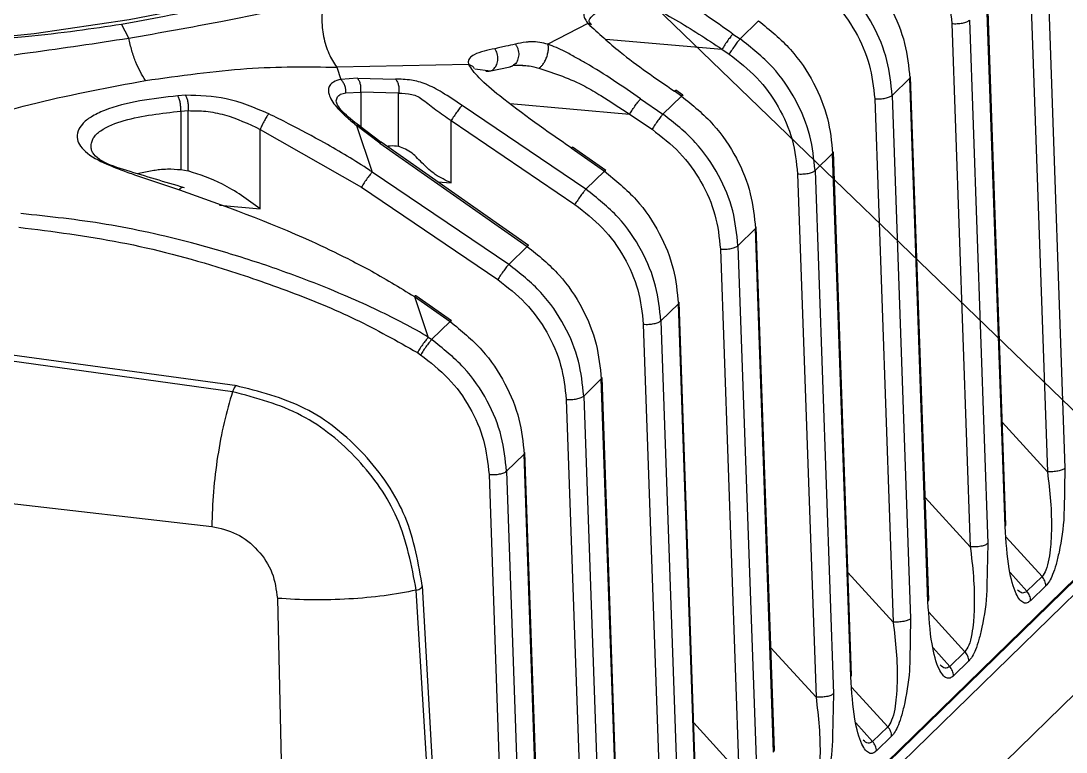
# Model space of a CAD drawing. Header units: millimetres. Extents: x 0 to 297, y 0 to 210.
# Drawn here: x 153.173 to 158.143, y 173.318 to 176.795 of the extents above; entities that cross this region are included whole.
import ezdxf

# ---------------------------------------------------------------- set-up
doc = ezdxf.new("R2010")
doc.units = ezdxf.units.MM
doc.layers.add('图框', color=7, linetype='Continuous')
doc.dimstyles.new('SLDDIMSTYLE0', dxfattribs={"dimtxt": 0.18, "dimasz": 1.016, "dimexe": 0, "dimexo": 0.0625, "dimgap": 0, "dimtad": 0, "dimtih": 1, "dimtoh": 1, "dimdec": 0, "dimrnd": 1e-09, "dimzin": 0, "dimdsep": 46, "dimtxsty": 'Standard', "dimblk1": 'DOT', "dimblk2": 'DOT', "dimsah": 1, "dimcen": 0.09, "dimadec": 0, "dimazin": 0, "dimtfac": 1.016, "dimtdec": 0, "dimtofl": 0, "dimtmove": 0, "dimatfit": 3, "dimldrblk": 'DOT', "dimfxl": 1, "dimfrac": 2, "dimtolj": 1, "dimtzin": 0, "dimarcsym": 0})

# ---------------------------------------------------------------- blocks, each defined once
blk = doc.blocks.new('_Dot')
at = {"color": 0, "linetype": 'ByBlock', "lineweight": -2}
blk.add_line((-0.5, 0), (-1, 0), dxfattribs=at)
at = {"color": 0, "linetype": 'ByBlock', "const_width": 0.5}
blk.add_lwpolyline([(-0.25, 0, 1), (0.25, 0, 1)], format="xyb", close=True, dxfattribs=at)

msp = doc.modelspace()

# ---------------------------------------------------------------- linework, layer by layer
at = {"color": 7, "linetype": 'Continuous', "lineweight": 25}
for p, q in [((157.9664, 177.1399), (158.0539, 174.6514)), ((158.0497, 177.1561), (158.1372, 174.6676)), ((157.8527, 174.3903), (157.7664, 176.88)), ((157.8563, 174.3976), (157.77, 176.8882)), ((153.6859, 176.7134), (153.6518, 176.7805)), ((155.8691, 176.7827), (155.6795, 176.6845)), ((156.6809, 176.7954), (156.5928, 176.7096)), ((157.5997, 176.7825), (157.6872, 174.294)), ((157.683, 176.7986), (157.7705, 174.3102)), ((156.5585, 176.7328), (156.5928, 176.7096)), ((155.954, 176.7081), (156.5068, 176.6608)), ((156.5068, 176.6608), (156.541, 176.6376)), ((155.3033, 176.5875), (154.675, 176.5753)), ((154.675, 176.5753), (154.6948, 176.517)), ((155.3309, 176.5675), (155.4059, 176.5576)), ((155.3993, 176.5559), (155.4993, 176.5767)), ((155.5162, 176.5848), (155.5602, 176.5846)), ((155.5587, 176.584), (155.5737, 176.5828)), ((154.7741, 176.5225), (154.6948, 176.517)), ((154.7741, 176.5225), (154.9546, 176.5185)), ((155.3841, 176.5557), (155.3998, 176.557)), ((157.3163, 176.4412), (157.3997, 176.5225)), ((157.3997, 176.5225), (157.4028, 176.5298)), ((157.486, 174.0328), (157.3997, 176.5225)), ((157.4896, 174.0401), (157.4033, 176.5298)), ((156.3209, 176.4417), (156.2871, 176.4654)), ((153.9566, 176.4416), (153.9201, 176.4391)), ((154.7178, 176.4534), (154.7889, 176.4557)), ((154.9694, 176.4517), (154.7889, 176.4557)), ((154.7889, 176.4557), (154.7889, 176.2914)), ((154.9694, 176.1989), (154.9694, 176.4517)), ((156.1195, 176.4243), (156.2261, 176.3521)), ((156.3142, 176.438), (156.2261, 176.3521)), ((156.3142, 176.438), (156.2804, 176.4617)), ((157.233, 176.425), (157.3205, 173.9365)), ((157.3163, 176.4412), (157.4038, 173.9527)), ((153.9333, 176.3661), (153.969, 176.3685)), ((153.9333, 176.3661), (153.9333, 176.0881)), ((153.969, 176.082), (153.969, 176.3685)), ((155.8594, 175.9947), (155.2709, 176.3933)), ((155.4992, 176.4029), (156.0677, 176.3523)), ((155.2191, 176.0247), (155.2191, 176.3213)), ((155.2191, 176.3213), (155.8076, 175.9227)), ((156.0677, 176.3523), (156.1743, 176.2801)), ((154.3112, 175.9021), (154.3112, 176.2795)), ((154.3112, 176.2795), (154.7921, 176.0047)), ((154.7689, 176.2981), (154.8439, 176.0767)), ((154.8797, 176.2147), (154.7689, 176.2981)), ((154.8869, 176.2173), (154.7802, 176.298)), ((155.5875, 175.7268), (154.8864, 176.2185)), ((154.8797, 176.2147), (155.5807, 175.7231)), ((155.7897, 176.1911), (155.9475, 176.0805)), ((155.9542, 176.0843), (155.7965, 176.1949)), ((157.033, 176.1651), (157.0361, 176.1724)), ((157.1228, 173.6827), (157.0366, 176.1724)), ((156.9495, 176.0837), (157.033, 176.1651)), ((157.1193, 173.6754), (157.033, 176.1651)), ((153.7256, 176.0693), (153.8056, 176.0852)), ((153.9333, 176.0881), (153.969, 176.082)), ((155.4927, 175.6372), (154.8439, 176.0767)), ((155.9475, 176.0805), (155.8594, 175.9947)), ((156.8663, 176.0676), (156.9538, 173.5791)), ((156.9495, 176.0837), (157.037, 173.5953)), ((155.1549, 176.0302), (155.2191, 176.0247)), ((154.7921, 176.0047), (155.4409, 175.5652)), ((154.117, 175.9187), (154.3112, 175.9021)), ((156.5828, 175.7263), (156.6663, 175.8076)), ((156.6663, 175.8076), (156.6693, 175.8149)), ((156.7525, 173.3179), (156.6663, 175.8076)), ((156.7561, 173.3252), (156.6698, 175.8159)), ((155.5807, 175.7231), (155.4927, 175.6372)), ((156.5828, 175.7263), (156.6703, 173.2378)), ((156.4995, 175.7101), (156.587, 173.2216)), ((155.0445, 175.4845), (155.1102, 175.2904)), ((155.0445, 175.4845), (155.214, 175.3656)), ((155.2208, 175.3694), (155.0512, 175.4883)), ((156.2161, 175.3688), (156.2995, 175.4502)), ((156.2995, 175.4502), (156.3026, 175.4575)), ((156.3858, 172.9605), (156.2995, 175.4502)), ((156.3894, 172.9678), (156.3031, 175.4575)), ((155.214, 175.3656), (155.1259, 175.2798)), ((156.1328, 175.3527), (156.2203, 172.8642)), ((156.2161, 175.3688), (156.3036, 172.8803)), ((146.0904, 175.3024), (154.0811, 174.3915)), ((155.1259, 175.2798), (155.1102, 175.2904)), ((154.1796, 175.0319), (152.6498, 175.2439)), ((154.2013, 175.0601), (152.6706, 175.2688)), ((155.0584, 175.2184), (155.0741, 175.2078)), ((155.8494, 175.0114), (155.9328, 175.0927)), ((155.9328, 175.0927), (155.9359, 175.1)), ((156.0191, 172.603), (155.9328, 175.0927)), ((156.0227, 172.6103), (155.9364, 175.1)), ((155.7661, 174.9952), (155.8536, 172.5067)), ((155.8494, 175.0114), (155.9369, 172.5229)), ((157.8393, 174.8865), (158.0539, 174.6514)), ((155.4826, 174.6539), (155.5661, 174.7353)), ((155.5661, 174.7353), (155.5692, 174.7426)), ((155.6524, 172.2456), (155.5661, 174.7353)), ((155.6559, 172.2529), (155.5697, 174.7426)), ((155.3994, 174.6377), (155.4869, 172.1493)), ((155.4826, 174.6539), (155.5702, 172.1654)), ((158.1372, 174.6676), (158.133, 174.467)), ((157.4726, 174.5291), (157.6872, 174.294)), ((157.8527, 174.3903), (157.8558, 174.3976)), ((155.4073, 171.4356), (158.4208, 174.373)), ((158.0285, 174.153), (157.8576, 174.3402)), ((155.3721, 171.3948), (158.3814, 174.328)), ((155.4025, 171.3599), (158.4118, 174.2932)), ((157.7705, 174.3102), (157.7663, 174.1095)), ((157.1059, 174.1716), (157.3205, 173.9365)), ((157.8774, 174.1715), (157.9563, 174.0826)), ((157.9563, 174.0826), (158.0285, 174.153)), ((155.1795, 171.9787), (155.0531, 174.088)), ((155.0819, 174.1075), (155.082, 174.1081)), ((155.202, 171.9956), (155.0824, 174.1081)), ((158.0469, 174.1086), (157.9748, 174.0383)), ((154.3927, 174.0489), (154.4555, 171.2801)), ((157.486, 174.0328), (157.489, 174.0401)), ((157.6618, 173.7955), (157.4908, 173.9828)), ((157.4038, 173.9527), (157.3996, 173.7521)), ((158.3944, 173.8001), (155.3851, 170.8669)), ((156.7392, 173.8142), (156.9538, 173.5791)), ((157.5106, 173.8141), (157.5896, 173.7252)), ((157.5896, 173.7252), (157.6618, 173.7955)), ((157.6802, 173.7512), (157.6081, 173.6808)), ((157.1193, 173.6754), (157.1223, 173.6827)), ((157.037, 173.5953), (157.0328, 173.3946)), ((157.2951, 173.4381), (157.1241, 173.6253)), ((156.3725, 173.4567), (156.587, 173.2216)), ((157.1439, 173.4566), (157.2229, 173.3677)), ((157.2229, 173.3677), (157.2951, 173.4381)), ((157.3135, 173.3937), (157.2413, 173.3234)), ((156.7525, 173.3179), (156.7556, 173.3252))]:
    msp.add_line(p, q, dxfattribs=at)
at = {"color": 7, "linetype": 'Continuous', "lineweight": 25, "flags": 128}
msp.add_lwpolyline([(149.8832, 176.8058), (150.3343, 176.7389), (150.8059, 176.6903), (151.2915, 176.6606), (151.7842, 176.6503), (152.2771, 176.6595), (152.7633, 176.688), (153.2359, 176.7355), (153.6884, 176.8013), (154.1144, 176.8845), (154.5078, 176.9839), (154.8632, 177.0981), (155.1756, 177.2255), (155.4406, 177.3644), (155.6545, 177.5127), (155.8142, 177.6684), (155.8998, 177.7936)], dxfattribs=at)
at = {"color": 7, "linetype": 'Continuous', "lineweight": 25}
for points in [[(157.2745, 177.3525), (157.3201, 177.317), (157.4113, 177.2461), (157.5123, 177.1042), (157.5819, 176.947), (157.5938, 176.8373), (157.5997, 176.7825)], [(156.9078, 176.995), (156.9534, 176.9596), (157.0445, 176.8886), (157.1456, 176.7468), (157.2152, 176.5895), (157.227, 176.4799), (157.233, 176.425)], [(157.5997, 176.7825), (157.6082, 176.7822), (157.6252, 176.7816), (157.6506, 176.7849), (157.6719, 176.7907), (157.6793, 176.796), (157.683, 176.7986)], [(156.5585, 176.7328), (156.5554, 176.7292), (156.5491, 176.7221), (156.5351, 176.7033), (156.5201, 176.6817), (156.5112, 176.6678), (156.5068, 176.6608)], [(155.5243, 176.6845), (155.5268, 176.6808), (155.5319, 176.6735), (155.5369, 176.6607), (155.5401, 176.6472), (155.5402, 176.6381), (155.5402, 176.6335)], [(156.5928, 176.7096), (156.5897, 176.706), (156.5834, 176.6988), (156.5694, 176.6801), (156.5543, 176.6584), (156.5455, 176.6445), (156.541, 176.6376)], [(155.4414, 176.6131), (155.4413, 176.6176), (155.4412, 176.6265), (155.4382, 176.6397), (155.4334, 176.6523), (155.4286, 176.6596), (155.4262, 176.6632)], [(156.541, 176.6376), (156.5866, 176.6021), (156.6778, 176.5312), (156.7789, 176.3893), (156.8485, 176.2321), (156.8603, 176.1224), (156.8663, 176.0676)], [(154.7889, 176.4557), (154.7897, 176.4618), (154.7912, 176.474), (154.7889, 176.4924), (154.7834, 176.5094), (154.7772, 176.5181), (154.7741, 176.5225)], [(154.9546, 176.5185), (154.9577, 176.5141), (154.9639, 176.5054), (154.9694, 176.4884), (154.9717, 176.47), (154.9702, 176.4578), (154.9694, 176.4517)], [(153.9333, 176.3661), (153.9335, 176.3727), (153.9338, 176.386), (153.9312, 176.4064), (153.9267, 176.4252), (153.9223, 176.4345), (153.9201, 176.4391)], [(153.9566, 176.4416), (153.9587, 176.437), (153.963, 176.4277), (153.9674, 176.4089), (153.9697, 176.3884), (153.9692, 176.3751), (153.969, 176.3685)], [(156.0677, 176.3523), (156.0722, 176.3593), (156.081, 176.3732), (156.0961, 176.3948), (156.1101, 176.4136), (156.1164, 176.4208), (156.1195, 176.4243)], [(157.233, 176.425), (157.2415, 176.4247), (157.2585, 176.4242), (157.2839, 176.4275), (157.3051, 176.4332), (157.3126, 176.4385), (157.3163, 176.4412)], [(155.2709, 176.3933), (155.2678, 176.3897), (155.2615, 176.3826), (155.2475, 176.3638), (155.2324, 176.3422), (155.2236, 176.3283), (155.2191, 176.3213)], [(156.2261, 176.3521), (156.223, 176.3485), (156.2167, 176.3414), (156.2027, 176.3226), (156.1876, 176.301), (156.1788, 176.2871), (156.1743, 176.2801)], [(156.1743, 176.2801), (156.2199, 176.2446), (156.3111, 176.1737), (156.4121, 176.0319), (156.4817, 175.8746), (156.4936, 175.7649), (156.4995, 175.7101)], [(154.8439, 176.0767), (154.8407, 176.0731), (154.8345, 176.066), (154.8205, 176.0472), (154.8054, 176.0256), (154.7965, 176.0117), (154.7921, 176.0047)], [(156.8663, 176.0676), (156.8748, 176.0673), (156.8918, 176.0667), (156.9171, 176.07), (156.9384, 176.0758), (156.9458, 176.0811), (156.9495, 176.0837)], [(155.8594, 175.9947), (155.8562, 175.9911), (155.8499, 175.9839), (155.836, 175.9652), (155.8209, 175.9435), (155.812, 175.9296), (155.8076, 175.9227)], [(155.8076, 175.9227), (155.8532, 175.8872), (155.9444, 175.8163), (156.0454, 175.6744), (156.115, 175.5172), (156.1269, 175.4075), (156.1328, 175.3527)], [(156.4995, 175.7101), (156.508, 175.7098), (156.525, 175.7093), (156.5504, 175.7125), (156.5717, 175.7183), (156.5791, 175.7236), (156.5828, 175.7263)], [(155.4927, 175.6372), (155.4895, 175.6336), (155.4832, 175.6265), (155.4692, 175.6077), (155.4542, 175.5861), (155.4453, 175.5722), (155.4409, 175.5652)], [(155.4409, 175.5652), (155.4865, 175.5297), (155.5776, 175.4588), (155.6787, 175.3169), (155.7483, 175.1597), (155.7601, 175.05), (155.7661, 174.9952)], [(156.1328, 175.3526), (156.1413, 175.3524), (156.1583, 175.3518), (156.1837, 175.3551), (156.205, 175.3609), (156.2124, 175.3662), (156.2161, 175.3688)], [(155.1102, 175.2904), (155.1071, 175.2868), (155.1008, 175.2797), (155.0868, 175.2609), (155.0717, 175.2393), (155.0629, 175.2254), (155.0584, 175.2184)], [(155.1259, 175.2798), (155.1228, 175.2762), (155.1165, 175.269), (155.1025, 175.2503), (155.0874, 175.2286), (155.0786, 175.2147), (155.0742, 175.2077)], [(155.0741, 175.2078), (155.1197, 175.1723), (155.2109, 175.1013), (155.312, 174.9595), (155.3816, 174.8023), (155.3934, 174.6926), (155.3994, 174.6377)], [(154.1796, 175.0319), (154.1656, 174.9841), (154.1377, 174.8883), (154.1073, 174.7246), (154.0865, 174.5556), (154.0829, 174.4462), (154.0811, 174.3915)], [(155.7661, 174.9952), (155.7746, 174.9949), (155.7916, 174.9944), (155.817, 174.9976), (155.8382, 175.0034), (155.8457, 175.0087), (155.8494, 175.0114)], [(155.3994, 174.6377), (155.4079, 174.6375), (155.4249, 174.6369), (155.4502, 174.6402), (155.4715, 174.646), (155.4789, 174.6513), (155.4826, 174.6539)], [(158.1372, 174.6676), (158.1335, 174.665), (158.1261, 174.6597), (158.1048, 174.6539), (158.0794, 174.6506), (158.0624, 174.6512), (158.0539, 174.6514)], [(157.7705, 174.3102), (157.7668, 174.3075), (157.7594, 174.3022), (157.7381, 174.2964), (157.7127, 174.2931), (157.6957, 174.2937), (157.6872, 174.294)], [(158.0469, 174.1086), (158.0466, 174.1126), (158.0459, 174.1205), (158.0421, 174.1322), (158.0364, 174.1433), (158.0312, 174.1497), (158.0285, 174.153)], [(155.0531, 174.088), (155.0032, 174.0785), (154.9034, 174.0596), (154.7338, 174.0445), (154.5597, 174.0393), (154.4484, 174.0457), (154.3927, 174.0489)], [(157.9748, 174.0383), (157.9744, 174.0422), (157.9737, 174.0501), (157.9699, 174.0618), (157.9643, 174.0729), (157.959, 174.0794), (157.9563, 174.0826)], [(157.4038, 173.9527), (157.4001, 173.9501), (157.3926, 173.9448), (157.3714, 173.939), (157.346, 173.9357), (157.329, 173.9363), (157.3205, 173.9365)], [(157.6802, 173.7512), (157.6799, 173.7551), (157.6792, 173.763), (157.6753, 173.7747), (157.6697, 173.7858), (157.6644, 173.7923), (157.6618, 173.7955)], [(157.6081, 173.6808), (157.6077, 173.6848), (157.607, 173.6927), (157.6032, 173.7044), (157.5975, 173.7155), (157.5923, 173.7219), (157.5896, 173.7252)], [(157.037, 173.5953), (157.0333, 173.5926), (157.0259, 173.5873), (157.0046, 173.5815), (156.9793, 173.5782), (156.9623, 173.5788), (156.9538, 173.5791)], [(157.3135, 173.3937), (157.3132, 173.3977), (157.3125, 173.4056), (157.3086, 173.4173), (157.303, 173.4284), (157.2977, 173.4348), (157.2951, 173.4381)], [(157.2413, 173.3234), (157.241, 173.3273), (157.2403, 173.3352), (157.2364, 173.3469), (157.2308, 173.358), (157.2255, 173.3645), (157.2229, 173.3677)]]:
    msp.add_open_spline(points, degree=3, dxfattribs=at)
for points, knots in [([(157.0476, 177.1529), (157.1006, 177.1099), (157.2042, 177.0261), (157.313, 176.8625), (157.3825, 176.6924), (157.3941, 176.5781), (157.3997, 176.5225)], [0, 0, 0, 0, 0.269261, 0.525688, 0.769271, 1, 1, 1, 1]), ([(157.3163, 176.4412), (157.3106, 176.4967), (157.2989, 176.6108), (157.2284, 176.78), (157.1181, 176.9422), (157.0133, 177.0248), (156.9596, 177.067)], [0, 0, 0, 0, 0.230733, 0.474317, 0.730743, 1, 1, 1, 1]), ([(153.6518, 176.7805), (153.7208, 176.7926), (153.8676, 176.8182), (154.0862, 176.8675), (154.3171, 176.9279), (154.4717, 176.9732), (154.5527, 176.9969)], [0, 0, 0, 0, 0.209669, 0.446032, 0.709499, 1, 1, 1, 1]), ([(155.9041, 176.9192), (155.8836, 176.9015), (155.8561, 176.8777), (155.8473, 176.8304), (155.8543, 176.8036), (155.8642, 176.7896), (155.8691, 176.7827)], [0, 0, 0, 0, 0.585503, 0.7869874, 0.8948462, 1, 1, 1, 1]), ([(156.5585, 176.7328), (156.4712, 176.7953), (156.3698, 176.8677), (156.2609, 176.9251), (156.2458, 176.933)], [0, 0, 0, 0, 0.861474, 1, 1, 1, 1]), ([(153.6859, 176.7134), (153.8349, 176.7396), (154.1666, 176.7982), (154.4529, 176.8616), (154.6107, 176.8965)], [0, 0, 0, 0, 0.44906, 1, 1, 1, 1]), ([(154.6126, 176.8968), (154.6088, 176.8678), (154.6011, 176.8086), (154.6105, 176.7196), (154.6343, 176.6378), (154.6616, 176.5959), (154.675, 176.5753)], [0, 0, 0, 0, 0.245405, 0.499941, 0.754508, 1, 1, 1, 1]), ([(156.0573, 176.8994), (156.0961, 176.8871), (156.1756, 176.862), (156.2873, 176.8012), (156.3976, 176.733), (156.4703, 176.6849), (156.5068, 176.6608)], [0, 0, 0, 0, 0.237807, 0.487564, 0.742802, 1, 1, 1, 1]), ([(155.8871, 176.7764), (155.8822, 176.7822), (155.8725, 176.7936), (155.8814, 176.8116), (155.8951, 176.8233), (155.9048, 176.8316)], [0, 0, 0, 0, 0.229974, 0.459884, 1, 1, 1, 1]), ([(152.5844, 176.6752), (152.693, 176.6822), (152.8977, 176.6954), (153.1839, 176.7195), (153.4328, 176.747), (153.5817, 176.7698), (153.6518, 176.7805)], [0, 0, 0, 0, 0.2969836, 0.5599746, 0.792912, 1, 1, 1, 1]), ([(155.8691, 176.7827), (155.919, 176.737), (156.0431, 176.6234), (156.1916, 176.5222), (156.2804, 176.4617)], [0, 0, 0, 0, 0.402075, 1, 1, 1, 1]), ([(155.8691, 176.7827), (155.8727, 176.7825), (155.8801, 176.782), (155.8847, 176.7783), (155.887, 176.7763)], [0, 0, 0, 0, 0.487405, 1, 1, 1, 1]), ([(156.6809, 176.7954), (156.7339, 176.7525), (156.8374, 176.6686), (156.9463, 176.505), (157.0158, 176.3349), (157.0274, 176.2207), (157.033, 176.1651)], [0, 0, 0, 0, 0.269261, 0.525688, 0.769271, 1, 1, 1, 1]), ([(152.601, 176.568), (152.8087, 176.5927), (153.1816, 176.637), (153.5311, 176.6899), (153.6859, 176.7134)], [0, 0, 0, 0, 0.5569576, 1, 1, 1, 1]), ([(153.7652, 176.5117), (153.7493, 176.5389), (153.7252, 176.5805), (153.7001, 176.6534), (153.6907, 176.6934), (153.6859, 176.7134)], [0, 0, 0, 0, 0.4887168, 0.743881, 1, 1, 1, 1]), ([(155.5243, 176.6845), (155.5093, 176.6811), (155.485, 176.6756), (155.452, 176.6689), (155.4344, 176.665), (155.4262, 176.6632)], [0, 0, 0, 0, 0.463446, 0.750673, 1, 1, 1, 1]), ([(155.6795, 176.6845), (155.6665, 176.6879), (155.6369, 176.6955), (155.6097, 176.6964), (155.5885, 176.6954), (155.5624, 176.6927), (155.5409, 176.6881), (155.5243, 176.6845)], [0, 0, 0, 0, 0.200012, 0.453571, 0.513989, 0.625723, 1, 1, 1, 1]), ([(155.6361, 176.5713), (155.6387, 176.5727), (155.6442, 176.5755), (155.6534, 176.5852), (155.6631, 176.5995), (155.6719, 176.6181), (155.6784, 176.6385), (155.6817, 176.6576), (155.6821, 176.6734), (155.6803, 176.681), (155.6795, 176.6845)], [0, 0, 0, 0, 0.10348, 0.221414, 0.351905, 0.490521, 0.630769, 0.765696, 0.889788, 1, 1, 1, 1]), ([(155.8109, 176.6214), (155.7939, 176.6313), (155.7505, 176.6567), (155.7063, 176.674), (155.6795, 176.6845)], [0, 0, 0, 0, 0.3918707, 1, 1, 1, 1]), ([(156.9495, 176.0837), (156.9438, 176.1392), (156.9321, 176.2534), (156.8617, 176.4226), (156.7514, 176.5848), (156.6465, 176.6673), (156.5928, 176.7096)], [0, 0, 0, 0, 0.23073, 0.474314, 0.73074, 1, 1, 1, 1]), ([(155.4262, 176.6632), (155.3919, 176.6562), (155.3466, 176.6469), (155.3085, 176.6223), (155.3024, 176.6093), (155.301, 176.6039), (155.3, 176.5981), (155.3018, 176.5925), (155.3033, 176.5875)], [0, 0, 0, 0, 0.609348, 0.802265, 0.881418, 0.904261, 0.915984, 1, 1, 1, 1]), ([(155.5402, 176.6335), (155.539, 176.6252), (155.5366, 176.6085), (155.5267, 176.5916), (155.5183, 176.5869), (155.5162, 176.5857)], [0, 0, 0, 0, 0.429462, 0.858923, 1, 1, 1, 1]), ([(156.1195, 176.4243), (156.0344, 176.4835), (155.9339, 176.5535), (155.8273, 176.6123), (155.8109, 176.6214)], [0, 0, 0, 0, 0.846325, 1, 1, 1, 1]), ([(153.7652, 176.5117), (153.9302, 176.5348), (154.2601, 176.581), (154.5367, 176.5772), (154.675, 176.5753)], [0, 0, 0, 0, 0.500161, 1, 1, 1, 1]), ([(155.7897, 176.1911), (155.6735, 176.2717), (155.5197, 176.3784), (155.3684, 176.5062), (155.3213, 176.5575), (155.309, 176.578), (155.3033, 176.5875)], [0, 0, 0, 0, 0.643804, 0.85206, 0.931386, 1, 1, 1, 1]), ([(155.3301, 176.5673), (155.3293, 176.5691), (155.3267, 176.5754), (155.3173, 176.5826), (155.3078, 176.586), (155.3033, 176.5875)], [0, 0, 0, 0, 0.184262, 0.621016, 1, 1, 1, 1]), ([(155.3998, 176.557), (155.4016, 176.5571), (155.4106, 176.5575), (155.4244, 176.5682), (155.438, 176.5876), (155.4402, 176.6046), (155.4414, 176.6131)], [0, 0, 0, 0, 0.079475, 0.386317, 0.693158, 1, 1, 1, 1]), ([(155.5162, 176.5857), (155.5123, 176.5824), (155.507, 176.5777), (155.5003, 176.5776), (155.4986, 176.5775)], [0, 0, 0, 0, 0.731762, 1, 1, 1, 1]), ([(155.5737, 176.5828), (155.5788, 176.5825), (155.5963, 176.5816), (155.6196, 176.5755), (155.6361, 176.5713)], [0, 0, 0, 0, 0.2921333, 1, 1, 1, 1]), ([(155.6361, 176.5713), (155.7111, 176.5461), (155.8138, 176.5116), (155.9525, 176.4275), (156.0223, 176.382), (156.0677, 176.3523)], [0, 0, 0, 0, 0.4845411, 0.6639652, 1, 1, 1, 1]), ([(154.6948, 176.517), (154.6822, 176.5136), (154.6604, 176.5075), (154.6407, 176.4899), (154.6342, 176.4705), (154.636, 176.453), (154.6427, 176.4333), (154.6544, 176.4098), (154.6815, 176.3771), (154.7032, 176.3552), (154.7163, 176.3432), (154.7163, 176.3432), (154.7163, 176.3432), (154.7165, 176.3431), (154.717, 176.3426), (154.7189, 176.3409), (154.7268, 176.3338), (154.7436, 176.3191), (154.7595, 176.3059), (154.7689, 176.2981)], [0, 0, 0, 0, 0.155814, 0.270931, 0.374412, 0.449689, 0.490512, 0.603016, 0.707102, 0.835746, 0.835755, 0.835773, 0.835837, 0.836079, 0.837019, 0.840719, 0.85539, 0.913611, 1, 1, 1, 1]), ([(154.7178, 176.4534), (154.718, 176.459), (154.7183, 176.4704), (154.7141, 176.4878), (154.7064, 176.5043), (154.6986, 176.5128), (154.6948, 176.517)], [0, 0, 0, 0, 0.235455, 0.4862, 0.744219, 1, 1, 1, 1]), ([(155.2709, 176.3933), (155.2398, 176.4144), (155.1848, 176.4516), (155.1003, 176.4974), (155.0224, 176.5171), (154.9789, 176.518), (154.9546, 176.5185)], [0, 0, 0, 0, 0.292215, 0.515961, 0.729581, 1, 1, 1, 1]), ([(152.715, 176.255), (152.8948, 176.309), (153.2523, 176.4165), (153.5949, 176.4801), (153.7652, 176.5117)], [0, 0, 0, 0, 0.502771, 1, 1, 1, 1]), ([(156.2804, 176.4617), (156.2833, 176.4641), (156.2866, 176.4671), (156.2867, 176.4651), (156.2867, 176.4648)], [0, 0, 0, 0, 0.848569, 1, 1, 1, 1]), ([(153.9201, 176.4391), (153.7982, 176.4255), (153.6504, 176.4089), (153.5087, 176.342), (153.4653, 176.3084), (153.4417, 176.2713), (153.4387, 176.2335), (153.4558, 176.1965), (153.5035, 176.1504), (153.5696, 176.1189), (153.6424, 176.0893), (153.7511, 176.05), (153.851, 176.0176), (153.9277, 175.9927)], [0, 0, 0, 0, 0.307945, 0.372906, 0.425333, 0.468217, 0.515714, 0.556283, 0.603008, 0.711278, 0.743946, 0.803086, 1, 1, 1, 1]), ([(154.3518, 176.3535), (154.2849, 176.3819), (154.1551, 176.4371), (154.0214, 176.4401), (153.9566, 176.4416)], [0, 0, 0, 0, 0.515581, 1, 1, 1, 1]), ([(154.6729, 176.4155), (154.6743, 176.4223), (154.6771, 176.436), (154.6937, 176.4479), (154.7094, 176.4515), (154.7178, 176.4534)], [0, 0, 0, 0, 0.309697, 0.627547, 1, 1, 1, 1]), ([(154.9694, 176.4517), (154.9897, 176.451), (155.0188, 176.4501), (155.0597, 176.4379), (155.0968, 176.4118), (155.1494, 176.369), (155.1948, 176.3379), (155.2191, 176.3213)], [0, 0, 0, 0, 0.267555, 0.384494, 0.49144, 0.727684, 1, 1, 1, 1]), ([(156.3142, 176.438), (156.3171, 176.4404), (156.3204, 176.4433), (156.3205, 176.4414), (156.3205, 176.4411)], [0, 0, 0, 0, 0.848569, 1, 1, 1, 1]), ([(156.3142, 176.438), (156.3672, 176.395), (156.4707, 176.3112), (156.5796, 176.1476), (156.6491, 175.9774), (156.6606, 175.8632), (156.6663, 175.8076)], [0, 0, 0, 0, 0.269281, 0.525715, 0.769292, 1, 1, 1, 1]), ([(153.5074, 176.197), (153.5078, 176.2046), (153.5086, 176.2188), (153.5213, 176.2473), (153.5677, 176.2896), (153.7087, 176.3409), (153.8424, 176.3559), (153.9333, 176.3661)], [0, 0, 0, 0, 0.049549, 0.092346, 0.203273, 0.458385, 1, 1, 1, 1]), ([(153.969, 176.3685), (153.9967, 176.3684), (154.0535, 176.3683), (154.172, 176.345), (154.2557, 176.3056), (154.3112, 176.2795)], [0, 0, 0, 0, 0.243073, 0.498665, 1, 1, 1, 1]), ([(154.7828, 176.2957), (154.7543, 176.3181), (154.713, 176.3505), (154.6772, 176.3935), (154.6743, 176.4079), (154.6728, 176.4148)], [0, 0, 0, 0, 0.539323, 0.779262, 1, 1, 1, 1]), ([(154.3518, 176.3535), (154.3488, 176.3495), (154.3427, 176.3413), (154.3313, 176.3218), (154.32, 176.2999), (154.314, 176.2861), (154.3112, 176.2795)], [0, 0, 0, 0, 0.245907, 0.505772, 0.76246, 1, 1, 1, 1]), ([(154.8439, 176.0767), (154.8397, 176.0795), (154.7658, 176.1286), (154.634, 176.2072), (154.4727, 176.2938), (154.3834, 176.3379), (154.3518, 176.3535)], [0, 0, 0, 0, 0.026687, 0.46971, 0.812305, 1, 1, 1, 1]), ([(156.5828, 175.7263), (156.5771, 175.7818), (156.5654, 175.8959), (156.495, 176.0651), (156.3847, 176.2273), (156.2798, 176.3099), (156.2261, 176.3521)], [0, 0, 0, 0, 0.230734, 0.474318, 0.730744, 1, 1, 1, 1]), ([(154.78, 176.2966), (154.7795, 176.2978), (154.7781, 176.3013), (154.7725, 176.2993), (154.7689, 176.2981)], [0, 0, 0, 0, 0.363804, 1, 1, 1, 1]), ([(154.886, 176.2179), (154.886, 176.2182), (154.8859, 176.2201), (154.8825, 176.2172), (154.8797, 176.2147)], [0, 0, 0, 0, 0.151429, 1, 1, 1, 1]), ([(153.9508, 176.0016), (153.8587, 176.029), (153.7237, 176.0691), (153.5757, 176.1152), (153.5231, 176.1527), (153.5084, 176.1792), (153.5075, 176.1929), (153.507, 176.1996)], [0, 0, 0, 0, 0.543715, 0.797438, 0.906226, 0.954226, 1, 1, 1, 1]), ([(154.9144, 176.1988), (154.9193, 176.2), (154.9383, 176.2046), (154.9561, 176.2013), (154.9694, 176.1989)], [0, 0, 0, 0, 0.257963, 1, 1, 1, 1]), ([(155.2191, 176.0247), (155.1933, 176.037), (155.1561, 176.0546), (155.1131, 176.0878), (155.0747, 176.1244), (155.0321, 176.1745), (154.9913, 176.1903), (154.9694, 176.1989)], [0, 0, 0, 0, 0.24432, 0.352289, 0.460916, 0.710114, 1, 1, 1, 1]), ([(155.7897, 176.1911), (155.7926, 176.1936), (155.796, 176.1965), (155.796, 176.1946), (155.796, 176.1943)], [0, 0, 0, 0, 0.8485707, 1, 1, 1, 1]), ([(153.8056, 176.0852), (153.8145, 176.0866), (153.836, 176.0897), (153.8788, 176.0926), (153.9123, 176.0898), (153.9333, 176.0881)], [0, 0, 0, 0, 0.20867, 0.502736, 1, 1, 1, 1]), ([(154.3112, 175.9021), (154.252, 175.9449), (154.1421, 176.0244), (154.0237, 176.0638), (153.969, 176.082)], [0, 0, 0, 0, 0.538307, 1, 1, 1, 1]), ([(155.9475, 176.0805), (155.9503, 176.083), (155.9537, 176.0859), (155.9538, 176.084), (155.9538, 176.0837)], [0, 0, 0, 0, 0.848571, 1, 1, 1, 1]), ([(155.9475, 176.0805), (156.0005, 176.0376), (156.104, 175.9537), (156.2128, 175.7901), (156.2824, 175.62), (156.2939, 175.5057), (156.2995, 175.4502)], [0, 0, 0, 0, 0.2692616, 0.525689, 0.7692718, 1, 1, 1, 1]), ([(153.9277, 175.9927), (153.9295, 175.9951), (153.9332, 176.0001), (153.9383, 176.0041), (153.9422, 176.0054), (153.9437, 176.0037), (153.9441, 176.0032)], [0, 0, 0, 0, 0.264217, 0.550488, 0.853379, 1, 1, 1, 1]), ([(153.9277, 175.9927), (154.1386, 175.9169), (154.4089, 175.8197), (154.7039, 175.6771), (154.8686, 175.5925), (154.9727, 175.5286), (155.0445, 175.4845)], [0, 0, 0, 0, 0.5503164, 0.7056261, 0.797156, 1, 1, 1, 1]), ([(156.2161, 175.3688), (156.2104, 175.4243), (156.1987, 175.5384), (156.1282, 175.7077), (156.018, 175.8699), (155.9131, 175.9524), (155.8594, 175.9947)], [0, 0, 0, 0, 0.230734, 0.474318, 0.730744, 1, 1, 1, 1]), ([(155.1102, 175.2904), (155.1102, 175.2904), (155.1098, 175.2907), (155.1086, 175.2914), (155.1043, 175.2942), (155.0622, 175.3208), (154.9782, 175.3659), (154.8487, 175.4298), (154.6958, 175.4982), (154.4962, 175.5785), (154.2549, 175.663), (153.9415, 175.7542), (153.5805, 175.8355), (153.3088, 175.8648), (153.1734, 175.8793)], [0, 0, 0, 0, 0.0000655, 0.0005883, 0.0020441, 0.0075219, 0.072328, 0.1396099, 0.2171467, 0.3160639, 0.4535922, 0.5914304, 0.7965775, 1, 1, 1, 1]), ([(153.164, 175.8142), (153.3252, 175.7938), (153.6511, 175.7525), (154.0819, 175.6387), (154.4536, 175.5099), (154.7652, 175.3833), (154.9613, 175.273), (155.0584, 175.2184)], [0, 0, 0, 0, 0.247615, 0.500679, 0.668377, 0.835854, 1, 1, 1, 1]), ([(155.587, 175.7262), (155.587, 175.7265), (155.587, 175.7284), (155.5836, 175.7255), (155.5807, 175.7231)], [0, 0, 0, 0, 0.151407, 1, 1, 1, 1]), ([(155.5807, 175.7231), (155.6338, 175.6801), (155.7373, 175.5963), (155.8461, 175.4327), (155.9156, 175.2626), (155.9272, 175.1483), (155.9328, 175.0927)], [0, 0, 0, 0, 0.269261, 0.525688, 0.769271, 1, 1, 1, 1]), ([(155.8494, 175.0114), (155.8437, 175.0669), (155.832, 175.181), (155.7615, 175.3502), (155.6512, 175.5124), (155.5464, 175.5949), (155.4927, 175.6372)], [0, 0, 0, 0, 0.230748, 0.474337, 0.730758, 1, 1, 1, 1]), ([(155.0508, 175.4877), (155.0508, 175.4879), (155.0507, 175.4899), (155.0473, 175.487), (155.0445, 175.4845)], [0, 0, 0, 0, 0.15143, 1, 1, 1, 1]), ([(155.214, 175.3656), (155.2169, 175.3681), (155.2203, 175.371), (155.2203, 175.369), (155.2203, 175.3688)], [0, 0, 0, 0, 0.84857, 1, 1, 1, 1]), ([(155.214, 175.3656), (155.267, 175.3227), (155.3705, 175.2388), (155.4794, 175.0752), (155.5489, 174.9051), (155.5605, 174.7908), (155.5661, 174.7353)], [0, 0, 0, 0, 0.269263, 0.525691, 0.769273, 1, 1, 1, 1]), ([(155.4826, 174.6539), (155.4769, 174.7094), (155.4652, 174.8235), (155.3948, 174.9928), (155.2845, 175.155), (155.1796, 175.2375), (155.1259, 175.2798)], [0, 0, 0, 0, 0.23073, 0.474314, 0.73074, 1, 1, 1, 1]), ([(154.2013, 175.0595), (154.2001, 175.0597), (154.1969, 175.0602), (154.1913, 175.0554), (154.185, 175.0462), (154.1814, 175.0367), (154.1795, 175.032)], [0, 0, 0, 0, 0.176438, 0.450958, 0.725479, 1, 1, 1, 1]), ([(155.0531, 174.088), (155.0313, 174.205), (154.9894, 174.429), (154.7847, 174.7201), (154.5113, 174.9439), (154.292, 175.0021), (154.1796, 175.0319)], [0, 0, 0, 0, 0.261476, 0.500455, 0.743921, 1, 1, 1, 1]), ([(155.0831, 174.0992), (155.0638, 174.2138), (155.0252, 174.4429), (154.8172, 174.7462), (154.5311, 174.9769), (154.3059, 175.033), (154.1933, 175.061)], [0, 0, 0, 0, 0.249993, 0.499919, 0.749899, 1, 1, 1, 1]), ([(158.0539, 174.6514), (158.0597, 174.605), (158.0711, 174.5128), (158.0746, 174.3906), (158.0701, 174.2983), (158.0619, 174.2346), (158.0487, 174.181), (158.035, 174.162), (158.0285, 174.153)], [0, 0, 0, 0, 0.258123, 0.513428, 0.647613, 0.762465, 0.887109, 1, 1, 1, 1]), ([(158.133, 174.467), (158.1329, 174.4591), (158.1319, 174.393), (158.1171, 174.3014), (158.096, 174.2103), (158.0801, 174.1633), (158.0637, 174.1282), (158.0525, 174.1151), (158.0469, 174.1086)], [0, 0, 0, 0, 0.055173, 0.462835, 0.616631, 0.76089, 0.881821, 1, 1, 1, 1]), ([(154.0811, 174.3915), (154.1214, 174.3824), (154.2022, 174.364), (154.3041, 174.2819), (154.3763, 174.1725), (154.3872, 174.0901), (154.3927, 174.0489)], [0, 0, 0, 0, 0.250001, 0.5, 0.749999, 1, 1, 1, 1]), ([(157.9748, 174.0383), (157.9692, 174.0339), (157.9578, 174.0251), (157.9401, 174.0267), (157.9222, 174.0408), (157.8959, 174.0855), (157.8656, 174.1953), (157.8574, 174.3202), (157.8527, 174.3903)], [0, 0, 0, 0, 0.080435, 0.162868, 0.260969, 0.365825, 0.644122, 1, 1, 1, 1]), ([(157.6872, 174.294), (157.6929, 174.2476), (157.7043, 174.1553), (157.7079, 174.0332), (157.7033, 173.9409), (157.6952, 173.8771), (157.682, 173.8235), (157.6683, 173.8045), (157.6618, 173.7955)], [0, 0, 0, 0, 0.2581023, 0.5133754, 0.6475719, 0.7624375, 0.8870941, 1, 1, 1, 1]), ([(155.0531, 174.088), (155.0572, 174.0892), (155.066, 174.0919), (155.0758, 174.0971), (155.0821, 174.1025), (155.082, 174.106), (155.0819, 174.1075)], [0, 0, 0, 0, 0.233142, 0.495661, 0.782847, 1, 1, 1, 1]), ([(157.7663, 174.1095), (157.7662, 174.1017), (157.7652, 174.0355), (157.7503, 173.9439), (157.7293, 173.8527), (157.7134, 173.8058), (157.697, 173.7708), (157.6858, 173.7576), (157.6802, 173.7512)], [0, 0, 0, 0, 0.0551162, 0.4633504, 0.6168487, 0.7608302, 0.8817946, 1, 1, 1, 1]), ([(157.9563, 174.0826), (157.9492, 174.0781), (157.9342, 174.0688), (157.9192, 174.0829), (157.9113, 174.0903)], [0, 0, 0, 0, 0.480298, 1, 1, 1, 1]), ([(157.6081, 173.6808), (157.6025, 173.6764), (157.5911, 173.6676), (157.5734, 173.6693), (157.5554, 173.6833), (157.5291, 173.728), (157.4989, 173.8379), (157.4906, 173.9628), (157.486, 174.0328)], [0, 0, 0, 0, 0.080493, 0.162989, 0.261089, 0.365953, 0.644098, 1, 1, 1, 1]), ([(157.3205, 173.9365), (157.3262, 173.8901), (157.3376, 173.7979), (157.3412, 173.6757), (157.3366, 173.5834), (157.3285, 173.5197), (157.3153, 173.4661), (157.3016, 173.4471), (157.2951, 173.4381)], [0, 0, 0, 0, 0.258102, 0.513375, 0.647572, 0.762437, 0.887094, 1, 1, 1, 1]), ([(157.3996, 173.7521), (157.3995, 173.7442), (157.3985, 173.678), (157.3836, 173.5864), (157.3625, 173.4953), (157.3467, 173.4484), (157.3302, 173.4133), (157.319, 173.4002), (157.3135, 173.3937)], [0, 0, 0, 0, 0.055116, 0.46335, 0.616849, 0.76083, 0.881795, 1, 1, 1, 1]), ([(157.5896, 173.7252), (157.5824, 173.7207), (157.5675, 173.7113), (157.5524, 173.7255), (157.5446, 173.7328)], [0, 0, 0, 0, 0.4803657, 1, 1, 1, 1]), ([(157.2413, 173.3234), (157.2357, 173.319), (157.2244, 173.3102), (157.2066, 173.3118), (157.1887, 173.3259), (157.1624, 173.3706), (157.1322, 173.4805), (157.1239, 173.6053), (157.1193, 173.6754)], [0, 0, 0, 0, 0.080493, 0.162989, 0.261089, 0.365953, 0.644098, 1, 1, 1, 1]), ([(156.9538, 173.5791), (156.9595, 173.5327), (156.9709, 173.4404), (156.9744, 173.3182), (156.9699, 173.226), (156.9618, 173.1622), (156.9486, 173.1086), (156.9349, 173.0896), (156.9283, 173.0806)], [0, 0, 0, 0, 0.258123, 0.513428, 0.647613, 0.762465, 0.887109, 1, 1, 1, 1]), ([(157.0328, 173.3946), (157.0327, 173.3868), (157.0317, 173.3206), (157.0169, 173.2291), (156.9958, 173.1379), (156.98, 173.0909), (156.9635, 173.0559), (156.9523, 173.0427), (156.9468, 173.0362)], [0, 0, 0, 0, 0.055173, 0.462835, 0.616631, 0.76089, 0.881821, 1, 1, 1, 1]), ([(157.2229, 173.3677), (157.2157, 173.3632), (157.2008, 173.3539), (157.1857, 173.368), (157.1779, 173.3754)], [0, 0, 0, 0, 0.480366, 1, 1, 1, 1])]:
    msp.add_open_spline(points, degree=3, knots=knots, dxfattribs=at)

# ---------------------------------------------------------------- leaders
at = {"layer": '图框'}
msp.add_leader([(152.4182, 180.5046), (191.6839, 142.5862)], dimstyle='SLDDIMSTYLE0', dxfattribs=at)

doc.saveas('drawing.dxf')
